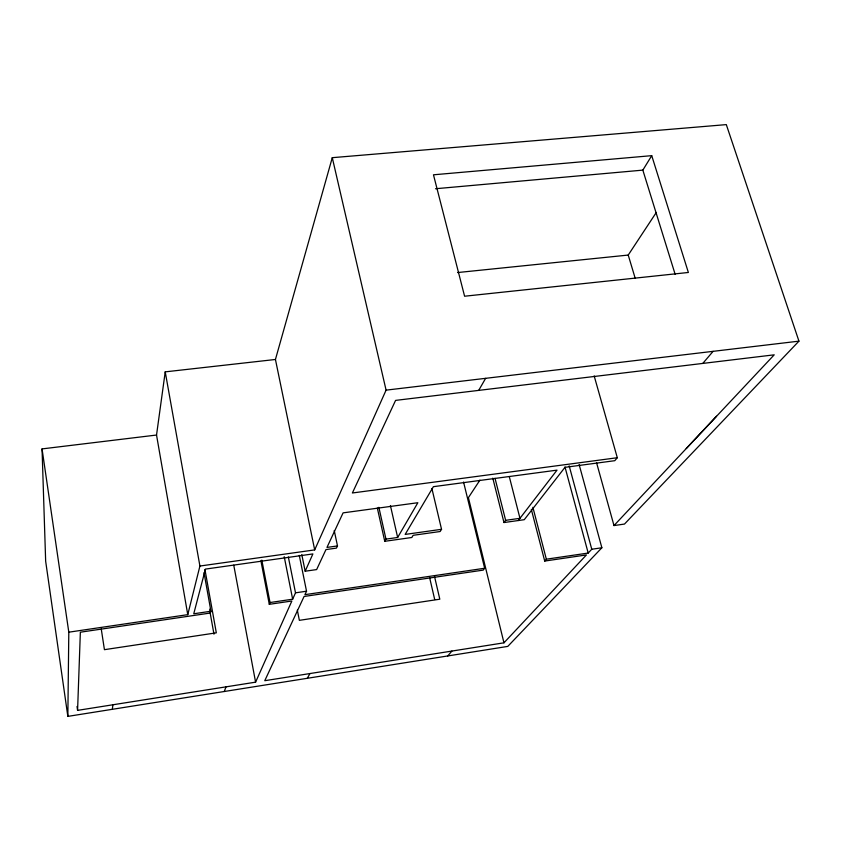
<?xml version="1.0" encoding="UTF-8"?>
<svg xmlns="http://www.w3.org/2000/svg" width="841" height="841" viewBox="0 0 841 841"><rect width="100%" height="100%" fill="white"/><g stroke="black" fill="none" stroke-linecap="round" stroke-linejoin="round"><path stroke-width="1.26" d="M579.123 464.526L601.872 547.764L507.785 646.403L67.848 716.385L68.804 632.18L42.05 448.905L156.531 435.039L165.225 371.859L275.438 359.475L332.279 157.677L726.309 124.615L798.95 341.152L624.495 524.059L613.993 525.562L596.521 462.592M260.889 560.758L269.299 604.322L291.859 601L255.59 682.167L77.582 710.372L80.358 632.201L210.418 613.015L210.933 611.239L204.016 572.647M112.337 709.31L112.894 704.769M68.804 632.18L187.764 614.655L199.916 566.035L165.225 371.859M224.242 691.512L226.019 686.845M269.299 604.322L270.024 602.534L261.824 560.127M270.024 602.534L292.657 599.202L295.506 592.831L288.337 556.942M334.234 530.534L337.493 545.935L336.453 548.101L325.961 549.583L316.637 569.578L305.167 571.218L312.894 553.925L205.446 569.094L193.756 613.772L210.933 611.239M199.916 566.035L314.692 549.898L386.082 390.14L332.279 157.677M299.291 555.396L306.534 591.212L304.926 594.661L484.658 568.253L463.559 482.051M307.301 678.298L309.972 673.546M431.885 488.495L441.546 529.315L440.127 531.523L413.152 535.307L411.827 537.494L384.747 541.299L385.966 539.123L378.86 507.312M478.697 390.382L485.635 378.334M385.966 539.123L397.646 537.483L417.861 502.718L343.096 512.863L326.97 547.417L337.493 545.935M675.134 274.261L642.839 170.124L651.733 155.659L433.472 174.802L464.589 296.221L688.369 272.473L651.733 155.659M479.927 480.127L468.395 497.641L503.959 642.818L264.768 680.705L304.085 596.469L483.218 570.114L484.658 568.253M635.239 278.434L628.227 255.065L656.295 212.468M492.794 478.14L503.98 522.545L505.641 520.327L519.969 518.319L509.289 476.595M518.256 520.537L557.005 470.14L433.399 486.676L405.152 534.424L441.546 529.315M447.759 655.959L451.88 651.071M594.167 375.906L617.305 457.725L614.792 460.689L564.973 467.344L524.258 519.696L503.98 522.545M702.792 363.417L713.105 351.338M531.302 509.31L544.716 561.063L546.345 559.191L588.195 553.052L591.77 549.247L601.872 547.764M686.256 448.547L716.521 416.242M503.959 642.818L586.429 554.934L544.716 561.063M613.993 525.562L774.214 354.828L395.585 400.39L352.379 492.984L617.305 457.725M295.506 592.831L306.534 591.212M386.082 390.14L798.95 341.152M457.546 272.558L628.227 255.065M435.512 188.741L642.839 170.124M569.178 465.851L591.77 549.247M564.984 466.986L588.195 553.052M532.879 507.291L546.345 559.191M495.034 478.34L505.641 520.327M434.524 576.484L439.811 599.202L299.364 620.343L297.336 610.145M429.688 577.872L434.692 599.496M390.413 505.525L397.646 537.483M377.325 508.027L384.747 541.299M275.438 359.475L314.692 549.898M301.793 554.587L305.167 571.218M284.216 556.71L292.657 599.202M233.756 565.163L255.59 682.167M204.931 569.494L216.316 632.842L104.431 649.673L101.246 628.921M209.724 609.168L210.418 613.015M210.071 612.416L213.971 634.188M156.531 435.039L187.764 614.655M77.025 706.482L77.582 710.372M67.848 716.385L45.656 561.199L42.05 448.905"/></g></svg>
